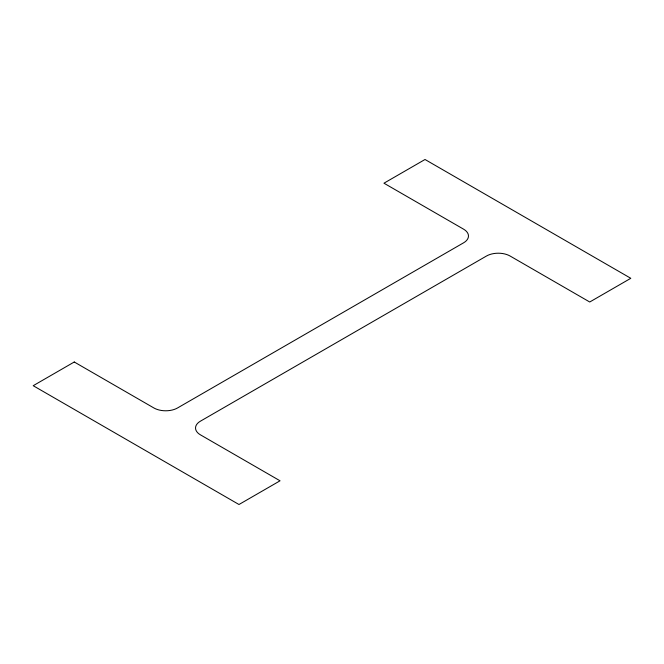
<?xml version="1.0" encoding="UTF-8"?>
<svg xmlns="http://www.w3.org/2000/svg" width="664" height="664" viewBox="0 0 664 664"><rect width="100%" height="100%" fill="white"/><g stroke="black" fill="none" stroke-linecap="round" stroke-linejoin="round"><path stroke-width="1" d="M74.26 361.996L33.2 385.701L238.982 504.507L280.042 480.802L200.428 434.837A16.733 9.661 0 0 1 200.428 421.175L486.455 256.038A16.733 9.661 0 0 1 510.118 256.038L589.74 302.004L630.8 278.299L425.018 159.493L383.958 183.198L463.572 229.163A16.733 9.661 0 0 1 463.572 242.825L177.545 407.962A16.733 9.661 0 0 1 153.882 407.962L74.26 361.996"/></g></svg>
